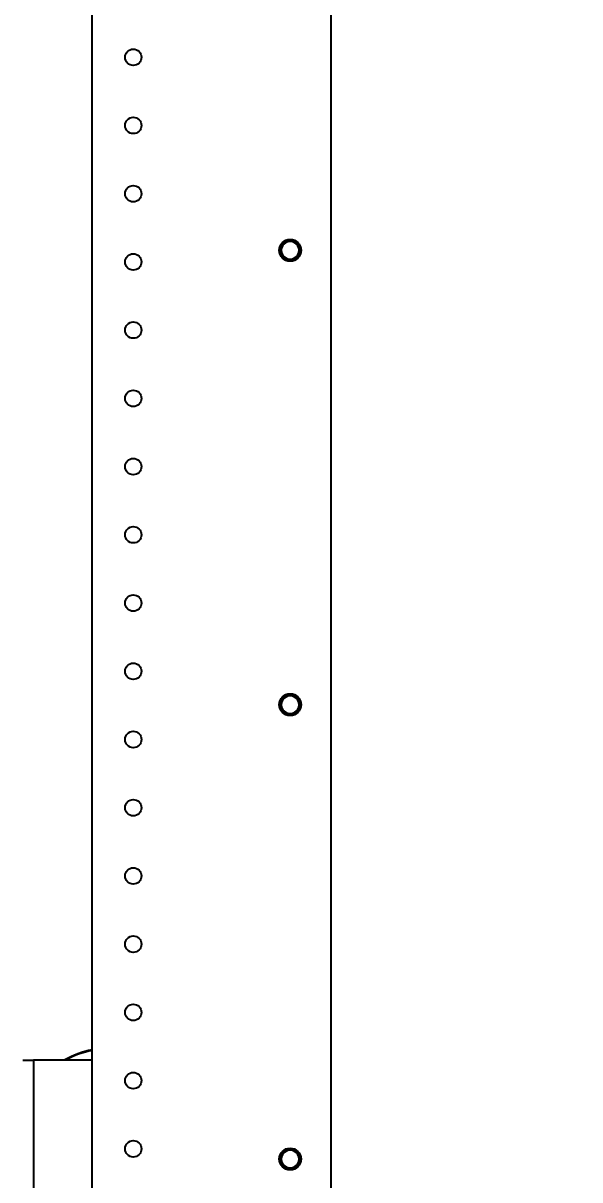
# Model space of a CAD drawing. Header units: millimetres. Extents: x 2509 to 128734, y 2492 to 91667.
# Drawn here: x 117564 to 117972, y 40597 to 41445 of the extents above; entities that cross this region are included whole.
import ezdxf

# ---------------------------------------------------------------- set-up
doc = ezdxf.new("R2010")
doc.units = ezdxf.units.MM
doc.layers.add('SR-提升机', color=7, linetype='Continuous')
doc.layers.add('SR-货物', color=7, linetype='Continuous', lineweight=35)
doc.styles.add('DIM_FONT', font='SIMPLEX.shx', dxfattribs={"width": 0.8})
doc.dimstyles.new('DIMN25', dxfattribs={"dimscale": 0.25, "dimtxt": 300, "dimasz": 100, "dimexe": 250, "dimexo": 300, "dimgap": 150, "dimtad": 1, "dimdec": 0, "dimzin": 0, "dimdsep": 46, "dimtxsty": 'DIM_FONT', "dimblk": 'ARCHTICK', "dimcen": 0.09, "dimclrt": 7, "dimazin": 2, "dimtfac": 1, "dimtdec": 0, "dimtix": 1, "dimtmove": 2, "dimatfit": 3, "dimfxl": 1, "dimtolj": 1, "dimtzin": 0, "dimarcsym": 0})

# ---------------------------------------------------------------- blocks, each defined once
blk = doc.blocks.new('_ArchTick')
at = {"color": 0, "linetype": 'ByBlock', "const_width": 0.15}
blk.add_lwpolyline([(-0.5, -0.5), (0.5, 0.5)], dxfattribs=at)
blk = doc.blocks.new('*D266')
at = {"color": 0, "lineweight": -2, "transparency": 16777216}
for p, q in [((117639.26, 46691.46), (118583.7, 46691.46)), ((118521.2, 46691.46), (118521.2, 40293.95)), ((118029.65, 40293.95), (118583.7, 40293.95))]:
    blk.add_line(p, q, dxfattribs=at)
at = {"layer": 'DEFPOINTS', "color": 0, "transparency": 16777216}
for p in [(117564.26, 46691.46), (117954.65, 40293.95), (118521.2, 40293.95)]:
    blk.add_point(p, dxfattribs=at)
at = {"color": 0, "lineweight": -2, "transparency": 16777216, "xscale": 25, "yscale": 25, "zscale": 25}
for p, rotation in [((118521.2, 46691.46), 90), ((118521.2, 40293.95), 270)]:
    blk.add_blockref('_ArchTick', p, dxfattribs=dict(at, rotation=rotation))
at = {"color": 7, "transparency": 16777216, "insert": (118446.2, 43492.71), "char_height": 75, "attachment_point": 5, "rotation": 90, "style": 'DIM_FONT'}
blk.add_mtext('\\A1;6398', dxfattribs=at)
blk = doc.blocks.new('三代车提升机底框正视图')
at = {"layer": 'SR-提升机'}
for p, q in [((926, 132), (926, 1976)), ((1101, 132), (1101, 1976)), ((1071, 962.01), (1067.75, 960.13)), ((1077.5, 958.25), (1074.25, 960.13)), ((1064.5, 950.75), (1067.75, 948.87)), ((1071, 946.99), (1074.25, 948.87)), ((1071, 629.01), (1067.75, 627.13)), ((1077.5, 625.25), (1074.25, 627.13)), ((1064.5, 617.75), (1067.75, 615.87)), ((1071, 613.99), (1074.25, 615.87)), ((875, 361), (883, 361)), ((883, 361), (883, 231)), ((926, 361), (883, 361)), ((1071, 296.01), (1067.75, 294.13)), ((1077.5, 292.25), (1074.25, 294.13)), ((1064.5, 284.75), (1067.75, 282.87)), ((1071, 280.99), (1074.25, 282.87))]:
    blk.add_line(p, q, dxfattribs=at)
for centre, radius in [((956, 1096), 6), ((956, 1046), 6), ((956, 996), 6), ((1071, 954.5), 8), ((1071, 954.5), 7.6), ((956, 946), 6), ((956, 896), 6), ((956, 846), 6), ((956, 796), 6), ((956, 746), 6), ((956, 696), 6), ((956, 646), 6), ((1071, 621.5), 8), ((1071, 621.5), 7.6), ((956, 596), 6), ((956, 546), 6), ((956, 496), 6), ((956, 446), 6), ((956, 396), 6), ((956, 346), 6), ((956, 296), 6), ((1071, 288.5), 8), ((1071, 288.5), 7.6)]:
    blk.add_circle(centre, radius, dxfattribs=at)
for centre, radius, start, end in [((1071, 954.5), 6.5, 120, 180), ((1071, 954.5), 6.5, 60, 120), ((1071, 954.5), 6.5, 0, 60), ((1071, 954.5), 6.5, 180, 240), ((1071, 954.5), 6.5, 300, 0), ((1071, 954.5), 6.5, 240, 300), ((1071, 621.5), 6.5, 60, 120), ((1071, 621.5), 6.5, 120, 180), ((1071, 621.5), 6.5, 180, 240), ((1071, 621.5), 6.5, 0, 60), ((1071, 621.5), 6.5, 300, 0), ((1071, 621.5), 6.5, 240, 300), ((939.75, 300.01), 70, 101.32819, 119.3869), ((939.75, 300), 70, 101.32819, 119.37492), ((939.75, 300), 69.5, 101.41078, 118.63411), ((1071, 288.5), 6.5, 120, 180), ((1071, 288.5), 6.5, 180, 240), ((1071, 288.5), 6.5, 60, 120), ((1071, 288.5), 6.5, 0, 60), ((1071, 288.5), 6.5, 300, 0), ((1071, 288.5), 6.5, 240, 300)]:
    blk.add_arc(centre, radius, start, end, dxfattribs=at)
for points, knots in [([(1067.75, 960.13), (1067.67, 960.08), (1066.58, 959.45), (1065.5, 958.83), (1064.5, 958.25)], [0, 0, 0, 0, 0.070215, 1, 1, 1, 1]), ([(1064.5, 958.25), (1064.5, 957.31), (1064.5, 956.08), (1064.5, 954.81), (1064.5, 954.5)], [0, 0, 0, 0, 0.7581486, 1, 1, 1, 1]), ([(1074.25, 960.13), (1074.17, 960.17), (1073.08, 960.81), (1072, 961.43), (1071, 962.01)], [0, 0, 0, 0, 0.070215, 1, 1, 1, 1]), ([(1077.5, 954.5), (1077.5, 954.81), (1077.5, 956.08), (1077.5, 957.31), (1077.5, 958.25)], [0, 0, 0, 0, 0.241851, 1, 1, 1, 1]), ([(1064.5, 954.5), (1064.5, 953.51), (1064.5, 952.24), (1064.5, 951.02), (1064.5, 950.75)], [0, 0, 0, 0, 0.7762867, 1, 1, 1, 1]), ([(1074.25, 948.87), (1074.33, 948.92), (1075.42, 949.55), (1076.5, 950.17), (1077.5, 950.75)], [0, 0, 0, 0, 0.070215, 1, 1, 1, 1]), ([(1077.5, 950.75), (1077.5, 951.02), (1077.5, 952.24), (1077.5, 953.51), (1077.5, 954.5)], [0, 0, 0, 0, 0.2237133, 1, 1, 1, 1]), ([(1067.75, 948.87), (1067.83, 948.83), (1068.92, 948.19), (1070, 947.57), (1071, 946.99)], [0, 0, 0, 0, 0.070215, 1, 1, 1, 1]), ([(1074.25, 627.13), (1074.17, 627.17), (1073.08, 627.81), (1072, 628.43), (1071, 629.01)], [0, 0, 0, 0, 0.070215, 1, 1, 1, 1]), ([(1067.75, 627.13), (1067.67, 627.08), (1066.58, 626.45), (1065.5, 625.83), (1064.5, 625.25)], [0, 0, 0, 0, 0.070215, 1, 1, 1, 1]), ([(1064.5, 625.25), (1064.5, 624.31), (1064.5, 623.08), (1064.5, 621.81), (1064.5, 621.5)], [0, 0, 0, 0, 0.7581486, 1, 1, 1, 1]), ([(1064.5, 621.5), (1064.5, 620.51), (1064.5, 619.24), (1064.5, 618.02), (1064.5, 617.75)], [0, 0, 0, 0, 0.7762867, 1, 1, 1, 1]), ([(1077.5, 621.5), (1077.5, 621.81), (1077.5, 623.08), (1077.5, 624.31), (1077.5, 625.25)], [0, 0, 0, 0, 0.241851, 1, 1, 1, 1]), ([(1077.5, 617.75), (1077.5, 618.02), (1077.5, 619.24), (1077.5, 620.51), (1077.5, 621.5)], [0, 0, 0, 0, 0.2237133, 1, 1, 1, 1]), ([(1067.75, 615.87), (1067.83, 615.83), (1068.92, 615.19), (1070, 614.57), (1071, 613.99)], [0, 0, 0, 0, 0.070215, 1, 1, 1, 1]), ([(1074.25, 615.87), (1074.33, 615.92), (1075.42, 616.55), (1076.5, 617.17), (1077.5, 617.75)], [0, 0, 0, 0, 0.070215, 1, 1, 1, 1]), ([(1067.75, 294.13), (1067.67, 294.08), (1066.58, 293.45), (1065.5, 292.83), (1064.5, 292.25)], [0, 0, 0, 0, 0.070215, 1, 1, 1, 1]), ([(1064.5, 292.25), (1064.5, 291.31), (1064.5, 290.08), (1064.5, 288.81), (1064.5, 288.5)], [0, 0, 0, 0, 0.7581486, 1, 1, 1, 1]), ([(1064.5, 288.5), (1064.5, 287.51), (1064.5, 286.24), (1064.5, 285.02), (1064.5, 284.75)], [0, 0, 0, 0, 0.7762867, 1, 1, 1, 1]), ([(1074.25, 294.13), (1074.17, 294.17), (1073.08, 294.81), (1072, 295.43), (1071, 296.01)], [0, 0, 0, 0, 0.070215, 1, 1, 1, 1]), ([(1077.5, 288.5), (1077.5, 288.81), (1077.5, 290.08), (1077.5, 291.31), (1077.5, 292.25)], [0, 0, 0, 0, 0.241851, 1, 1, 1, 1]), ([(1077.5, 284.75), (1077.5, 285.02), (1077.5, 286.24), (1077.5, 287.51), (1077.5, 288.5)], [0, 0, 0, 0, 0.2237133, 1, 1, 1, 1]), ([(1067.75, 282.87), (1067.83, 282.83), (1068.92, 282.19), (1070, 281.57), (1071, 280.99)], [0, 0, 0, 0, 0.070215, 1, 1, 1, 1]), ([(1074.25, 282.87), (1074.33, 282.92), (1075.42, 283.55), (1076.5, 284.17), (1077.5, 284.75)], [0, 0, 0, 0, 0.070215, 1, 1, 1, 1])]:
    blk.add_open_spline(points, degree=3, knots=knots, dxfattribs=at)

msp = doc.modelspace()

# ---------------------------------------------------------------- block references
at = {"layer": 'SR-货物'}
msp.add_blockref('三代车提升机底框正视图', (116688.649, 40323.947), dxfattribs=at)

# ---------------------------------------------------------------- dimensions: what is measured, and where the dimension line sits
dim = msp.add_linear_dim(base=(118521.2, 40293.947), p1=(117564.259, 46691.463), p2=(117954.649, 40293.947), angle=90, dimstyle='DIMN25')
dim.commit()
dim.dimension.update_dxf_attribs({"geometry": '*D266', "text_midpoint": (118446.2, 43492.705)})

doc.saveas('drawing.dxf')
